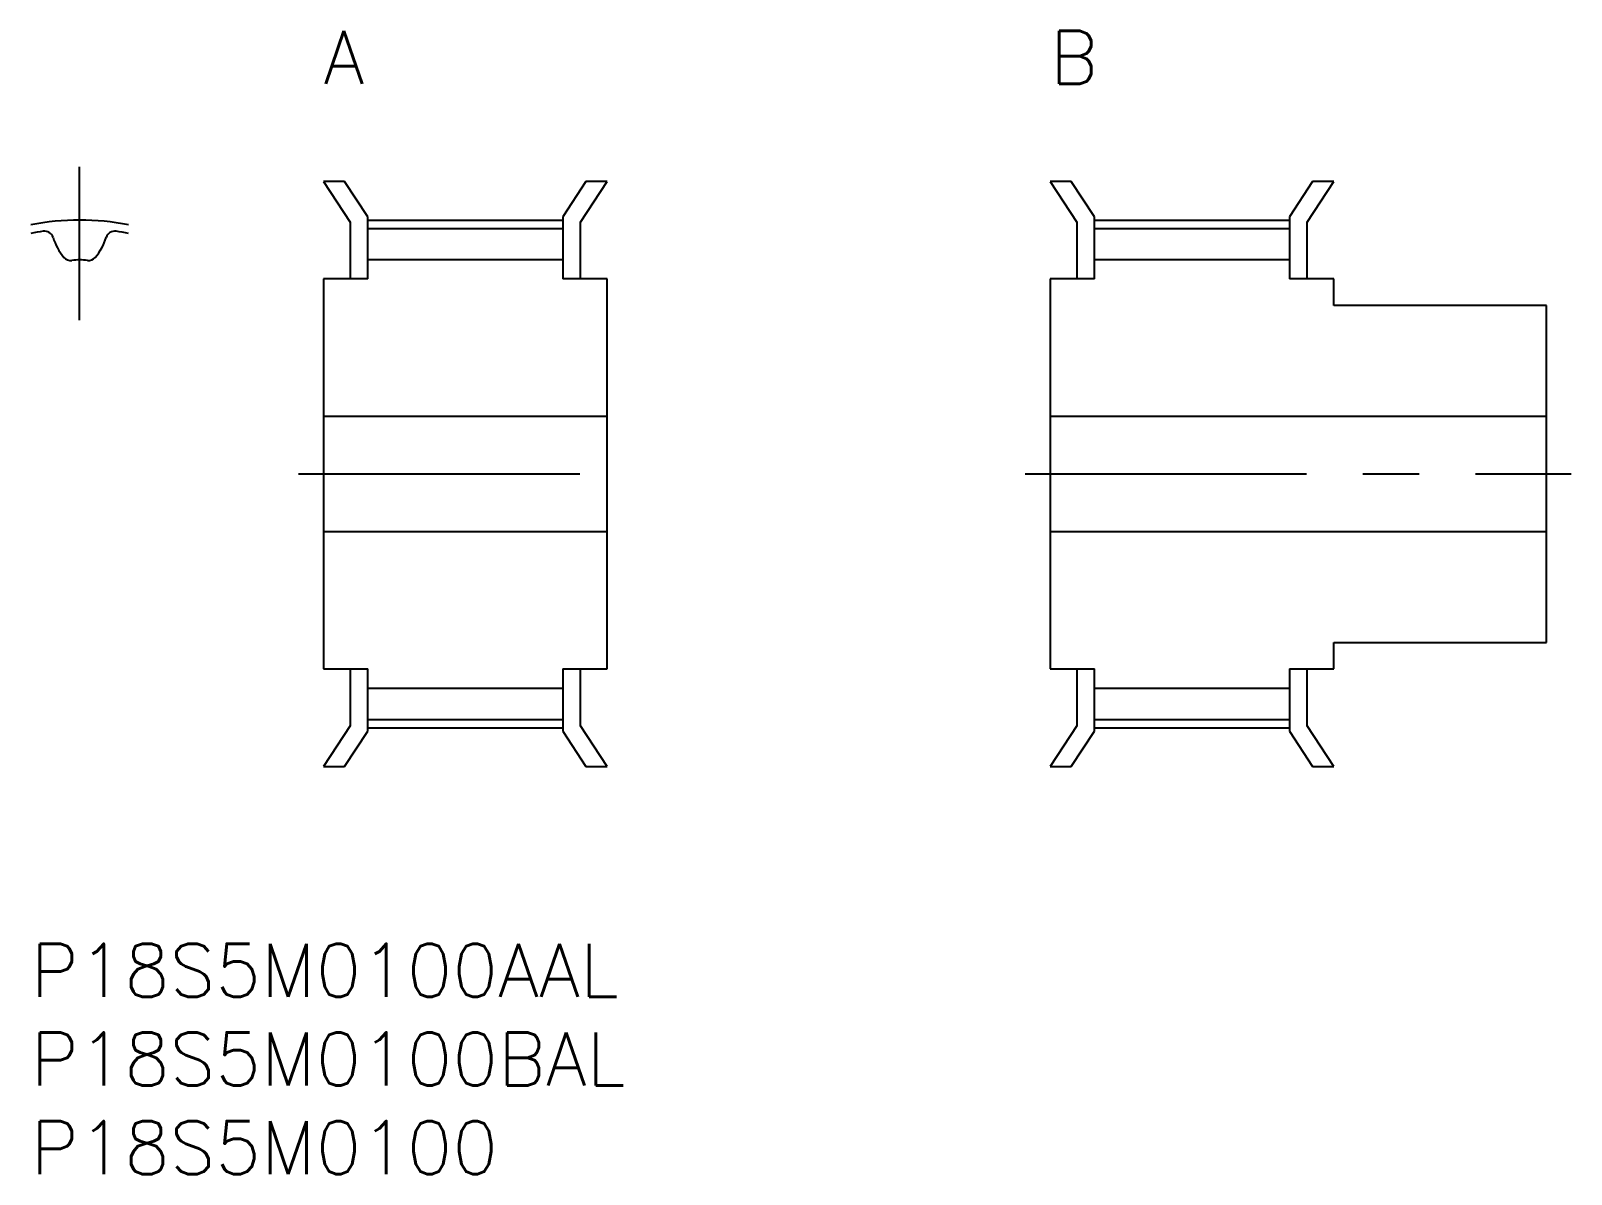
# Model space of a CAD drawing. Extents: x 0 to 86.9, y -13 to 51.5.
import ezdxf

# ---------------------------------------------------------------- set-up
doc = ezdxf.new("R2010")
doc.units = 0
doc.header["$LTSCALE"] = 0.5
doc.linetypes.add('CENTER', pattern=[50.8, 31.75, -6.35, 6.35, -6.35])
for name, color, linetype in [('MSM_CENTER', 1, 'CENTER'), ('MSM_CONTINUOUS', 7, 'CONTINUOUS'), ('MSM_PART_NUMBER', 7, 'CONTINUOUS')]:
    doc.layers.add(name, color=color, linetype=linetype)
doc.styles.get("Standard").update_dxf_attribs({"font": 'txt.shx', "height": 1, "bigfont": 'bigfont.shx'})

# ---------------------------------------------------------------- blocks, each defined once
blk = doc.blocks.new('*U36')
at = {"layer": 'MSM_PART_NUMBER'}
blk.add_text('A', height=3, dxfattribs=at).set_placement((16.51, 48.5))
blk = doc.blocks.new('*U37')
at = {"layer": 'MSM_PART_NUMBER'}
blk.add_text('B', height=3, dxfattribs=at).set_placement((57.51, 48.5))
blk = doc.blocks.new('*U38')
at = {"layer": 'MSM_PART_NUMBER'}
blk.add_text('P18S5M0100', height=3, dxfattribs=at).set_placement((0, -13))
blk = doc.blocks.new('*U39')
at = {"layer": 'MSM_PART_NUMBER'}
blk.add_text('P18S5M0100BAL', height=3, dxfattribs=at).set_placement((0, -8))
blk = doc.blocks.new('*U40')
at = {"layer": 'MSM_PART_NUMBER'}
blk.add_text('P18S5M0100AAL', height=3, dxfattribs=at).set_placement((0, -3))

msp = doc.modelspace()

# ---------------------------------------------------------------- linework, layer by layer
at = {"layer": 'MSM_CENTER'}
for p, q in [((2.755, 35.17), (2.755, 43.825)), ((19.01, 40.825), (30.01, 40.825)), ((60.01, 40.825), (71.01, 40.825)), ((15.11, 26.5), (33.91, 26.5)), ((56.11, 26.5), (86.91, 26.5)), ((19.01, 12.175), (30.01, 12.175)), ((60.01, 12.175), (71.01, 12.175))]:
    msp.add_line(p, q, dxfattribs=at)
msp.add_arc((2.755, 26.5), 14.325, 78.91218, 101.08782, dxfattribs=at)
at = {"layer": 'MSM_CONTINUOUS'}
for p, q in [((17.704, 43), (16.51, 43)), ((16.51, 43), (18.01, 40.703)), ((19.01, 41), (17.704, 43)), ((31.316, 43), (30.01, 41)), ((31.01, 40.703), (32.51, 43)), ((32.51, 43), (31.316, 43)), ((58.704, 43), (57.51, 43)), ((57.51, 43), (59.01, 40.703)), ((60.01, 41), (58.704, 43)), ((72.316, 43), (71.01, 41)), ((72.01, 40.703), (73.51, 43)), ((73.51, 43), (72.316, 43)), ((19.01, 37.5), (19.01, 41)), ((30.01, 41), (30.01, 37.5)), ((60.01, 37.5), (60.01, 41)), ((71.01, 41), (71.01, 37.5)), ((18.01, 40.703), (18.01, 37.5)), ((19.01, 40.345), (30.01, 40.345)), ((31.01, 37.5), (31.01, 40.703)), ((59.01, 40.703), (59.01, 37.5)), ((60.01, 40.345), (71.01, 40.345)), ((72.01, 37.5), (72.01, 40.703)), ((30.01, 38.575), (19.01, 38.575)), ((71.01, 38.575), (60.01, 38.575)), ((16.51, 37.5), (16.51, 15.5)), ((19.01, 37.5), (16.51, 37.5)), ((32.51, 37.5), (30.01, 37.5)), ((32.51, 15.5), (32.51, 37.5)), ((57.51, 37.5), (57.51, 15.5)), ((60.01, 37.5), (57.51, 37.5)), ((73.51, 37.5), (71.01, 37.5)), ((73.51, 36), (73.51, 37.5)), ((85.51, 36), (73.51, 36)), ((85.51, 17), (85.51, 36)), ((32.51, 29.75), (16.51, 29.75)), ((85.51, 29.75), (57.51, 29.75)), ((16.51, 23.25), (32.51, 23.25)), ((57.51, 23.25), (85.51, 23.25)), ((73.51, 15.5), (73.51, 17)), ((73.51, 17), (85.51, 17)), ((16.51, 15.5), (19.01, 15.5)), ((18.01, 15.5), (18.01, 12.297)), ((19.01, 12), (19.01, 15.5)), ((30.01, 15.5), (30.01, 12)), ((30.01, 15.5), (32.51, 15.5)), ((31.01, 12.297), (31.01, 15.5)), ((57.51, 15.5), (60.01, 15.5)), ((59.01, 15.5), (59.01, 12.297)), ((60.01, 12), (60.01, 15.5)), ((71.01, 15.5), (71.01, 12)), ((71.01, 15.5), (73.51, 15.5)), ((72.01, 12.297), (72.01, 15.5)), ((19.01, 14.425), (30.01, 14.425)), ((60.01, 14.425), (71.01, 14.425)), ((18.01, 12.297), (16.51, 10)), ((19.01, 12.655), (30.01, 12.655)), ((32.51, 10), (31.01, 12.297)), ((59.01, 12.297), (57.51, 10)), ((60.01, 12.655), (71.01, 12.655)), ((73.51, 10), (72.01, 12.297)), ((17.704, 10), (19.01, 12)), ((30.01, 12), (31.316, 10)), ((58.704, 10), (60.01, 12)), ((71.01, 12), (72.316, 10)), ((16.51, 10), (17.704, 10)), ((31.316, 10), (32.51, 10)), ((57.51, 10), (58.704, 10)), ((72.316, 10), (73.51, 10))]:
    msp.add_line(p, q, dxfattribs=at)
for centre, radius, start, end in [((2.755, 26.5), 13.845, 98.52264, 101.47736), ((0.777, 39.698), 0.5, 17.3759, 98.52264), ((4.733, 39.698), 0.5, 81.47736, 162.6241), ((2.755, 26.5), 13.845, 78.52264, 81.47736), ((4.38, 40.825), 3.275, 197.3759, 219.99096), ((1.13, 40.825), 3.275, 320.00904, 342.6241), ((2.254, 39.042), 0.5, 219.99096, 277.62736), ((2.755, 35.3), 3.275, 82.37264, 97.62736), ((3.256, 39.042), 0.5, 262.37264, 320.00904)]:
    msp.add_arc(centre, radius, start, end, dxfattribs=at)

# ---------------------------------------------------------------- block references
for name in ['*U36', '*U37', '*U40', '*U39', '*U38']:
    msp.add_blockref(name, (0, 0), dxfattribs=at)

doc.saveas('drawing.dxf')
